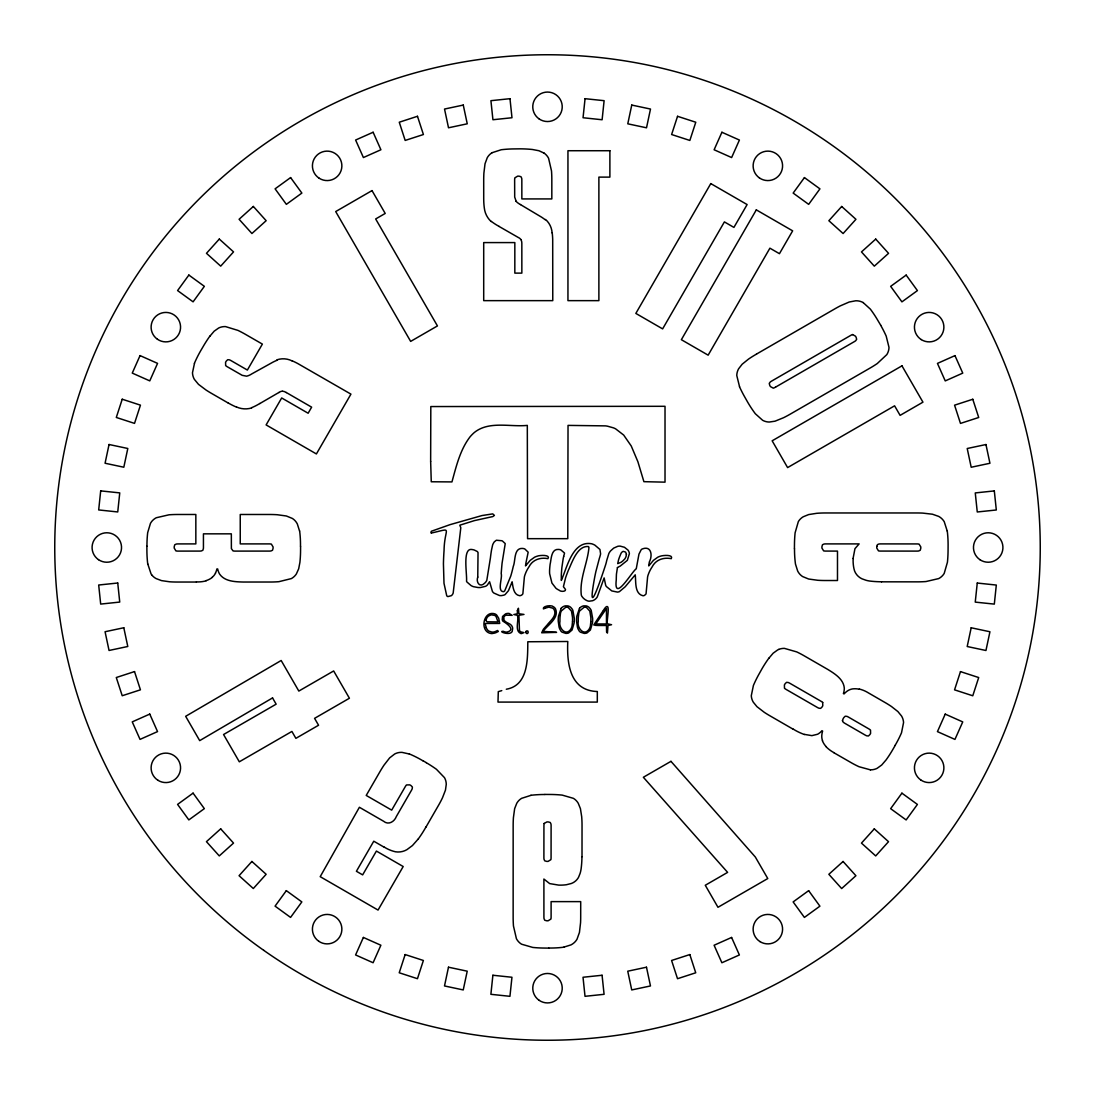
<?xml version="1.0" encoding="UTF-8"?>
<svg xmlns="http://www.w3.org/2000/svg" width="1095" height="1095" viewBox="0 0 1095 1095"><rect width="100%" height="100%" fill="white"/><g stroke="black" fill="none" stroke-linecap="round" stroke-linejoin="round"><path stroke-width="1.5" d="M146.881 546.254L146.894 550.101A117.179 117.179 0 0 0 147.729 564.021M582.006 856.673L582.034 826.095A112.621 112.621 0 0 0 581.691 816.706L580.418 808.63L578.256 803.292A14.358 14.358 0 0 0 574.916 799.405A14.892 14.892 0 0 0 573.315 798.31L562.2 795.107A125.857 125.857 0 0 0 550.101 794.464L544.899 794.436M853.073 558.477L854.962 548.663L859.123 543.9L826.095 543.9A12.921 12.921 0 0 0 824.029 544.023L822.482 544.749L821.948 546.638A12.168 12.168 0 0 0 821.934 548.089L823.645 550.881A11.58 11.58 0 0 0 826.095 551.072L837.483 551.1L837.483 580.514L826.095 580.514A126.199 126.199 0 0 1 817.76 580.282L808.63 579.022L802.731 576.613A13.838 13.838 0 0 1 799.815 574.177A15.344 15.344 0 0 1 797.653 571.001L795.463 564.021A107.502 107.502 0 0 1 794.518 548.746M563.665 556.52L564.486 553.413A1.697 1.697 0 0 0 564.39 552.92L560.791 549.868A9.362 9.362 0 0 0 558.724 549.43C551.045 548.677 551.374 559.134 550.128 564.254A81.824 81.824 0 0 0 549.649 569.222A32.439 32.439 0 0 0 549.649 573.753L551.935 583.046L556 588.33A19.546 19.546 0 0 0 559.066 590.178C560.955 592.354 568.278 591.464 564.472 588.056A5.064 5.064 0 0 1 563.419 586.646L565.636 577.599A214.168 214.168 0 0 1 568.291 570.44C572.206 562.214 577.435 545.324 588.467 546.556A3.052 3.052 0 0 1 588.946 547.568C587.509 563.377 579.419 578.721 581.294 594.996A4.832 4.832 0 0 0 581.472 595.557A5.297 5.297 0 0 0 581.897 596.392L582.951 597.733A13.592 13.592 0 0 0 585.538 599.882L587.139 600.717A7.145 7.145 0 0 0 589.192 601.21L592.682 600.703A9.362 9.362 0 0 0 597.268 596.926L604.139 577.914L605.699 585.346A7.049 7.049 0 0 0 606.411 586.564L611.818 590.93L617.471 592.094A7.911 7.911 0 0 0 619.428 591.628L625.177 586.783L635.237 574.834C636.113 581.418 634.279 593.627 642.957 595.748A3.299 3.299 0 0 0 644.503 595.351L645.68 594.352A2.792 2.792 0 0 0 646.077 593.682L647.583 577.051A16.918 16.918 0 0 1 648.117 575.012L648.979 572.712A35.067 35.067 0 0 1 652.196 566.813C655.837 559.545 663.789 557.177 671.276 558.655C673.753 554.344 662.776 555.274 660.408 556.192A14.878 14.878 0 0 0 657.684 557.273L653.455 560.353L648.746 565.91L649.102 563.364A38.996 38.996 0 0 1 649.349 561.968C652.716 555.712 651.498 545.228 642.149 549.006A4.435 4.435 0 0 0 641.136 549.813L638.96 554.138L636.25 568.825C632.349 570.81 613.515 603.865 616.266 579.83A162.033 162.033 0 0 1 616.444 574.122L617.429 567.607M194.486 363.307L192.487 372.724A14.221 14.221 0 0 0 194.376 379.376L198.496 384.345L206.038 390.025A129.538 129.538 0 0 0 212.211 393.789L228.212 403.028M895.272 745.284L892.671 749.774A125.857 125.857 0 0 1 886.074 759.944L881.694 765.022L877.177 768.279A14.659 14.659 0 0 1 876.014 768.813A14.317 14.317 0 0 1 870.415 769.826M425.969 827.081L438.109 806.043A113.168 113.168 0 0 0 442.517 797.735L445.46 790.111L446.254 784.403A14.331 14.331 0 0 0 445.295 779.366A14.933 14.933 0 0 0 444.447 777.614L436.426 769.279A125.857 125.857 0 0 0 426.256 762.681M603.29 610.545L604.098 609.326A18.998 18.998 0 0 1 605.658 607.26C611.462 602.004 605.152 625.697 607.999 623.958L611.558 624.711L607.999 625.478L607.438 633.074L606.589 632.116L606.466 625.478L600.101 625.478A65.727 65.727 0 0 1 595.612 625.354L593.764 624.944L602.948 611.037M561.174 608.327L558.477 616.28A32.248 32.248 0 0 0 558.245 621.248L559.066 627.024A16.589 16.589 0 0 0 559.737 628.968L560.763 630.829A6.022 6.022 0 0 0 562.077 632.157L565.882 633.403A8.787 8.787 0 0 0 568.579 632.992L572.042 630.036L574.081 623.137A28.374 28.374 0 0 0 574.3 618.333L572.89 610.435A8.979 8.979 0 0 0 571.918 608.724L570.687 607.328A6.255 6.255 0 0 0 567.771 605.891L565.39 605.863A7.022 7.022 0 0 0 561.174 608.327M579.501 608.327L576.805 616.28A32.248 32.248 0 0 0 576.572 621.248L577.393 627.024A16.589 16.589 0 0 0 578.064 628.968L579.091 630.829A6.022 6.022 0 0 0 580.405 632.157L584.21 633.403A8.787 8.787 0 0 0 586.906 632.992L590.369 630.036L592.409 623.137A28.374 28.374 0 0 0 592.628 618.333L591.218 610.435A8.979 8.979 0 0 0 590.246 608.724L589.014 607.328A6.255 6.255 0 0 0 586.099 605.891L583.717 605.863A7.022 7.022 0 0 0 579.501 608.327M209.843 336.247L214.196 331.169L218.726 327.966A14.303 14.303 0 0 1 225.529 326.597L237.985 330.403A119.834 119.834 0 0 1 246.252 334.81L262.376 344.09L247.374 370.055L231.278 360.761A12.921 12.921 0 0 0 229.416 359.844L227.719 359.694L226.309 361.076A12.127 12.127 0 0 0 225.57 362.308L225.652 365.593A11.443 11.443 0 0 0 227.678 366.989L242.187 375.325L246.594 376.174A15.111 15.111 0 0 0 251.604 373.997L272.86 362.199A62.388 62.388 0 0 1 277.172 360.2M768.813 658.3L773.166 653.195L777.669 649.937A14.673 14.673 0 0 1 778.832 649.403M418.03 839.222L412.445 845.545L406.888 849.679A17.328 17.328 0 0 1 395.528 851.801A36.08 36.08 0 0 1 384.345 847.16M492.093 152.711L501.25 149.741A115.29 115.29 0 0 1 515.074 148.906L520.262 148.838A125.857 125.857 0 0 1 532.362 149.481L538.945 150.74L543.969 153.067M259.83 403.549L278.951 392.448M756.481 354.096L834.883 308.831A125.501 125.501 0 0 1 840.235 305.902L849.2 302.015L855.701 300.783A14.755 14.755 0 0 1 863.175 302.548M775.561 387.124L853.949 341.859A13.085 13.085 0 0 0 855.674 340.723L856.66 339.327L856.167 337.411A12.196 12.196 0 0 0 855.455 336.151L852.581 334.577M545.146 608.163L548.8 607.136L552.646 608.122A5.256 5.256 0 0 1 554.207 609.764C557.163 615.883 550.114 620.879 546.939 625.231A99.919 99.919 0 0 0 543.366 629.31L541.683 632.787L556.575 632.362L543.106 631.336C547.582 624.916 559.353 618.333 555.562 608.943A5.721 5.721 0 0 0 553.7 606.904C551.401 604.385 542.148 606.26 543.394 608.902A11.415 11.415 0 0 0 545.132 608.149M506.301 689.234C528.488 685.402 527.585 658.985 527.817 641.766L567.785 641.492C566.827 662.845 569.427 690.644 597.309 691.52L597.309 702.087L497.992 702.087L498.293 691.657L501.77 690.616M492.75 516.607L494.406 515.403L492.75 513.883L482.074 515.54L450.018 524.656L431.444 531.226A1.41 1.41 0 0 0 431.334 533.032M492.093 516.73L474.381 520.618L459.832 525.189L460.803 527.763L453.179 593.011A5.584 5.584 0 0 1 451.386 595.653L447.91 596.583A2.354 2.354 0 0 1 446.733 595.762L443.995 583.307L443.434 563.788A254.615 254.615 0 0 1 444.05 550.457C444.488 526.75 453.836 528.064 431.32 533.046M564.007 947.079L570.988 944.889A14.851 14.851 0 0 0 576.997 939.277L579.447 932.434L580.555 922.729A126.117 126.117 0 0 0 580.692 916.624L580.706 901.623L551.1 901.623L551.1 916.624A11.443 11.443 0 0 1 550.908 919.075L548.089 920.785A12.196 12.196 0 0 1 546.638 920.772L544.735 920.238L544.037 918.678A13.085 13.085 0 0 1 543.914 916.624L543.9 879.052L549.676 883.597L558.628 885.102A44.963 44.963 0 0 0 566.402 884.733L571.316 883.501A13.496 13.496 0 0 0 577.996 878.217A16.398 16.398 0 0 0 578.79 876.712L580.145 873.276A32.782 32.782 0 0 0 581.171 868.417A101.821 101.821 0 0 0 581.951 856.673M530.979 795.34L521.672 798.31A14.892 14.892 0 0 0 519.591 799.815A14.03 14.03 0 0 0 516.758 803.292L514.65 808.63L513.404 817.76A125.542 125.542 0 0 0 513.158 826.095L513.144 916.624A119.834 119.834 0 0 0 513.459 925.987L516.416 938.689A14.358 14.358 0 0 0 520.07 943.137A14.892 14.892 0 0 0 521.672 944.232L532.786 947.435A126.021 126.021 0 0 0 544.899 948.065L548.746 948.119M196.402 582.034L177.431 582.034A106.215 106.215 0 0 1 169.52 581.774L161.499 580.61L156.133 578.598A14.29 14.29 0 0 1 152.178 575.409M881.502 581.828L916.624 581.856A119.834 119.834 0 0 0 925.987 581.541L938.689 578.584A14.358 14.358 0 0 0 943.137 574.93A14.892 14.892 0 0 0 944.232 573.328L947.435 562.214A126.021 126.021 0 0 0 948.065 550.101L948.106 544.899A117.055 117.055 0 0 0 947.271 530.993M870.415 769.84L859.055 766.733A98.263 98.263 0 0 1 850.268 762.147L833.815 752.689M282.702 391.216L284.084 391.504A12.661 12.661 0 0 1 286.329 392.558M804.51 734.403L811.888 735.635L817.623 734.239A16.274 16.274 0 0 0 821.948 730.707L822.619 731.09A20.216 20.216 0 0 0 821.797 735.429A13.072 13.072 0 0 0 822.55 740.768M409.229 753.99L402.07 752.388A15.357 15.357 0 0 0 398.251 752.689A13.865 13.865 0 0 0 394.693 753.99L389.642 757.891L383.989 765.172A125.542 125.542 0 0 0 379.609 772.262L366.223 795.435L391.695 810.136L405.082 786.976A11.443 11.443 0 0 1 406.478 784.937L409.776 784.869A12.127 12.127 0 0 1 411.022 785.608L412.391 787.018L412.226 788.715A12.921 12.921 0 0 1 411.309 790.563L396.335 816.541C394.378 821.743 388.41 825.397 383.551 821.223L359.393 807.275L320.205 876.671L378.049 910.068L403.193 866.528L376.406 851.061L362.65 874.878L356.409 871.278L373.765 841.206L384.277 847.27M422.957 760.71L426.283 762.64M863.161 302.576L870.388 309.16A117.055 117.055 0 0 1 878.053 320.78L880.709 325.242M499.074 226.446L518.236 237.451A7.008 7.008 0 0 1 521.042 239.695M286.329 392.544L311.637 407.162L308.133 413.239L281.675 397.964L266.112 424.915L316.4 453.946L350.934 394.132L298.059 363.704A78.032 78.032 0 0 0 291.982 360.734M793.232 729.256L770.223 715.966A113.004 113.004 0 0 1 764.269 712.311L756.96 706.672L753.333 702.237A14.262 14.262 0 0 1 751.512 697.501A14.673 14.673 0 0 1 751.307 695.612L753.415 685.443A117.055 117.055 0 0 1 759.643 672.973L762.175 668.443A126.021 126.021 0 0 1 768.786 658.273M520.522 204.614L541.395 217.056A62.388 62.388 0 0 1 545.283 219.794M822.687 702.47L822.769 705.755A12.127 12.127 0 0 1 822.044 707L820.634 708.369L818.937 708.205A12.921 12.921 0 0 1 817.075 707.288L786.497 689.645A11.443 11.443 0 0 1 784.472 688.249L784.403 684.95A12.127 12.127 0 0 1 785.142 683.718L786.552 682.336L788.249 682.5A12.921 12.921 0 0 1 790.097 683.417L820.675 701.06A11.443 11.443 0 0 1 822.715 702.456M826.095 746.694L826.793 747.461A33.083 33.083 0 0 0 833.856 752.607M516.156 201.302L514.691 197.059L514.636 180.333A11.443 11.443 0 0 1 514.828 177.869L517.648 176.158A12.127 12.127 0 0 1 519.098 176.185L520.987 176.719L521.699 178.266A12.921 12.921 0 0 1 521.836 180.333L521.85 198.92L551.825 198.92L551.825 180.333A119.834 119.834 0 0 0 551.51 170.957L548.581 158.269A14.303 14.303 0 0 0 543.996 153.04M521.193 240.092L521.631 241.434A12.661 12.661 0 0 1 521.836 243.898L521.85 273.12L514.828 273.12L514.828 242.584L483.703 242.584L483.703 300.646L552.77 300.646L552.701 239.627A78.032 78.032 0 0 0 552.222 232.893M739.563 386.768L736.784 375.544A14.892 14.892 0 0 1 736.949 373.614A14.358 14.358 0 0 1 738.632 368.769L742.164 364.224L748.528 359.092A112.621 112.621 0 0 1 756.494 354.109M486.153 627.531L485.195 623.452L499.703 623.452L498.718 618.264L496.624 614.966A5.886 5.886 0 0 0 494.817 613.857C483.155 610.161 479.35 631.719 490.943 633.485A5.105 5.105 0 0 0 492.038 633.553L494.228 633.17A38.968 38.968 0 0 0 495.857 632.705L498.321 631.473L497.623 630.515A5.461 5.461 0 0 0 496.363 631.103L494.461 631.856A8.719 8.719 0 0 1 491.819 632.075L488.671 631.035A8.144 8.144 0 0 1 486.18 627.531M299.537 530.993L297.347 524.012A15.344 15.344 0 0 0 295.185 520.837A13.865 13.865 0 0 0 292.269 518.4L286.37 515.991L277.24 514.732A125.542 125.542 0 0 0 268.905 514.486L240.243 514.486L240.243 543.9L268.905 543.9A11.443 11.443 0 0 1 271.355 544.092L273.066 546.911A12.196 12.196 0 0 1 273.052 548.362L272.518 550.265L270.958 550.963A13.072 13.072 0 0 1 268.905 551.086L235.507 551.1A11.648 11.648 0 0 1 233.043 550.908L231.387 548.622L231.332 533.84L203.437 533.84L203.437 547.5A11.484 11.484 0 0 1 203.41 548.362L202.876 550.265L201.316 550.963A13.072 13.072 0 0 1 199.263 551.086L178.375 551.1A11.58 11.58 0 0 1 175.925 550.908L174.214 548.089A12.168 12.168 0 0 1 174.228 546.638L174.762 544.749L176.322 544.037A12.921 12.921 0 0 1 178.375 543.914L195.841 543.9L195.841 514.486L178.375 514.486A119.834 119.834 0 0 0 169.013 514.801L156.311 517.73A14.413 14.413 0 0 0 151.863 521.302A15.056 15.056 0 0 0 150.439 523.424L147.674 532.663A115.03 115.03 0 0 0 146.949 546.254M947.202 530.993L944.232 521.685A14.755 14.755 0 0 0 938.689 516.402L932.434 514.212L922.729 513.103A125.501 125.501 0 0 0 916.624 512.966L826.095 512.966A112.621 112.621 0 0 0 816.706 513.309L808.63 514.582L803.292 516.744A14.358 14.358 0 0 0 799.405 520.084A14.892 14.892 0 0 0 798.31 521.685L795.107 532.8A125.857 125.857 0 0 0 794.464 544.899L794.422 548.746M147.798 564.021L151.055 573.876A14.659 14.659 0 0 0 152.191 575.409M503.632 618.661C504.124 623.301 511.187 622.713 512.405 627.052A4.298 4.298 0 0 1 512.405 629.885C512.843 637.071 496.541 631.09 503.413 631.322A6.816 6.816 0 0 0 507.04 632.089C516.032 629.789 506.807 623.534 502.906 621.166A4.75 4.75 0 0 1 502.249 619.633L502.55 616.471L505.534 613.912A7.022 7.022 0 0 1 509.107 613.46L512.173 615.322L505.89 615.185A3.285 3.285 0 0 0 504.863 615.842A3.86 3.86 0 0 0 503.618 618.661M300.577 546.254L300.564 550.101A126.021 126.021 0 0 1 299.934 562.214L298.675 568.798L296.403 573.876A14.673 14.673 0 0 1 295.664 574.916A14.249 14.249 0 0 1 291.338 578.598L278.91 581.678A105.325 105.325 0 0 1 269.849 582.02L243.268 582.034C235.124 581.801 224.831 581.541 219.657 574.163A16.343 16.343 0 0 1 217.672 568.948L216.906 568.948A20.066 20.066 0 0 1 215.455 573.109M277.035 359.79A19.642 19.642 0 0 1 291.941 360.844M209.816 336.22A125.857 125.857 0 0 0 203.246 346.403L200.618 350.879A115.29 115.29 0 0 0 194.417 363.28M236.506 407.121A71.175 71.175 0 0 1 228.239 402.987M251.645 407.956A21.53 21.53 0 0 1 236.561 406.998M259.789 403.494A52.204 52.204 0 0 1 251.576 407.696M278.979 392.503A7.008 7.008 0 0 1 282.277 391.134M563.665 556.52A53.792 53.792 0 0 0 563.172 558.737L561.886 567.47A193.733 193.733 0 0 0 561.324 574.82L561.297 580.418L561.803 579.46A42.445 42.445 0 0 0 562.543 577.462C567.648 564.746 573.78 540.205 591.861 543.818A19.874 19.874 0 0 1 594.886 545.146L599.95 549.471L600.607 553.892A42.91 42.91 0 0 1 599.348 558.409L595.844 571.713A256.695 256.695 0 0 0 594.694 577.27C586.208 623.096 601.073 578.68 605.234 565.964A44.717 44.717 0 0 0 606.726 560.462L608.847 553.522A12.743 12.743 0 0 1 610.545 550.949L613.706 548.102L617.731 546.323A9.499 9.499 0 0 1 620.222 546.131L624.465 547.281L627.969 550.073A7.2 7.2 0 0 1 629.379 553.687L627.339 560.353L620.222 566.088A25.637 25.637 0 0 0 617.429 567.593M545.57 219.479A19.642 19.642 0 0 1 552.113 232.906M520.549 204.56A15.111 15.111 0 0 1 516.101 201.357M492.079 152.698A14.221 14.221 0 0 0 487.275 157.68L485.03 163.73L483.894 173.106A129.538 129.538 0 0 0 483.703 180.333L483.716 198.811A71.175 71.175 0 0 0 484.318 208.036A21.53 21.53 0 0 0 491.162 221.56M499.101 226.391A52.204 52.204 0 0 1 491.34 221.382M215.523 573.15A13.099 13.099 0 0 1 212.129 577.352M299.647 530.979A107.365 107.365 0 0 1 300.482 546.254M206.12 580.843A31.139 31.139 0 0 1 196.416 581.897M212.211 577.462A18.93 18.93 0 0 1 206.065 580.624M425.914 827.053A117.699 117.699 0 0 1 418.071 839.249M409.256 753.894A107.378 107.378 0 0 1 422.916 760.806M530.979 795.271A117.179 117.179 0 0 1 544.899 794.505M564.021 947.175A107.365 107.365 0 0 1 548.746 948.024M826.164 746.639A18.93 18.93 0 0 1 822.427 740.822M895.204 745.243A117.179 117.179 0 0 0 901.513 732.801L903.553 722.604A14.659 14.659 0 0 0 903.334 720.715A14.29 14.29 0 0 0 901.513 715.979L897.886 711.558L891.508 706.549A106.215 106.215 0 0 0 884.787 702.36L868.362 692.861A31.139 31.139 0 0 0 859.342 689.042M859.288 689.261A18.93 18.93 0 0 0 852.375 688.933A13.099 13.099 0 0 0 847.352 691.013A20.066 20.066 0 0 0 844.04 693.929L843.41 693.573A16.343 16.343 0 0 0 844.3 688.057C843.478 679.078 834.718 673.712 827.765 669.428L804.757 656.151A105.325 105.325 0 0 0 796.736 651.908L784.431 648.377A14.249 14.249 0 0 0 778.832 649.39M804.469 734.526A56.803 56.803 0 0 1 793.286 729.16M881.502 581.774A101.972 101.972 0 0 1 869.745 581.048A33.329 33.329 0 0 1 866.172 580.309L861.97 578.817A14.413 14.413 0 0 1 854.579 570.974L853.949 568.661A38.147 38.147 0 0 1 853.169 558.477M775.534 387.096A11.58 11.58 0 0 1 773.33 388.191L770.442 386.59A12.168 12.168 0 0 1 769.73 385.33L769.251 383.414L770.237 382.032A12.921 12.921 0 0 1 771.961 380.896L850.35 335.617A11.443 11.443 0 0 1 852.567 334.55M739.522 386.781A125.857 125.857 0 0 0 745.065 397.567L747.625 402.084A117.179 117.179 0 0 0 755.317 413.732L762.599 420.261A14.892 14.892 0 0 0 764.953 421.301A14.03 14.03 0 0 0 769.374 422.027L775.055 421.178L783.582 417.701A125.542 125.542 0 0 0 790.918 413.746L869.32 368.495A119.834 119.834 0 0 0 877.273 363.54L886.799 354.629A14.358 14.358 0 0 0 888.825 349.237A14.892 14.892 0 0 0 888.976 347.293L886.183 336.069A126.021 126.021 0 0 0 880.681 325.27M430.65 461.406L431.266 481.773L451.948 481.909C456.273 466.374 460.064 449.826 470.083 436.796A41.678 41.678 0 0 1 474.368 432.47C489.068 420.644 510.256 427.173 527.311 425.394L527.571 538.672L567.771 538.672L568.031 425.394L605.467 425.873A24.925 24.925 0 0 1 607.533 426.201L613.364 427.83A19.683 19.683 0 0 1 615.664 428.87L623.685 435.071L631.24 445.98L637.906 461.762L643.901 481.677L665.021 482.156L665.021 406.3L430.814 406.56L430.65 461.406M477.762 577.106C475.819 582.129 479.788 588.179 484.688 583.142A8.76 8.76 0 0 0 486.81 580.336L490.423 557.861A142.733 142.733 0 0 1 491.532 549.95L492.64 544.899A13.797 13.797 0 0 1 494.351 541.806L496.377 540.232L501.838 540.738A3.668 3.668 0 0 1 502.55 541.094L505.233 543.599L502.085 563.117A352.084 352.084 0 0 0 501.195 573.616C502.701 577.599 496.706 591.834 503.727 591.683A3.969 3.969 0 0 0 504.809 590.684L510.804 575.929A148.359 148.359 0 0 0 513.295 566.32C515.649 560.845 513.61 547.609 522.753 548.444A10.17 10.17 0 0 1 524.765 548.923L528.173 552.181L526.052 562.365A35.368 35.368 0 0 0 525.874 563.364L525.504 565.91L530.226 560.366L534.47 557.287A15.043 15.043 0 0 1 537.207 556.192C539.493 555.138 550.922 554.535 547.924 558.669C540.478 557.122 532.608 559.654 528.995 566.813A35.067 35.067 0 0 0 525.792 572.712L524.916 575.012A16.918 16.918 0 0 0 524.368 577.051L522.876 593.682A2.792 2.792 0 0 1 522.479 594.352A3.764 3.764 0 0 1 519.509 595.68C513.418 594.667 512.98 586.66 512.145 581.801L508.45 590.698L505.137 594.544A5.53 5.53 0 0 1 503.741 595.16L501.661 595.584A7.843 7.843 0 0 1 499.402 595.488L493.913 593.066A8.035 8.035 0 0 1 492.449 591.533L489.588 581.746L487.412 584.935A7.337 7.337 0 0 1 485.591 586.318L480.418 587.536A27.361 27.361 0 0 1 477.872 587.495L473.451 586.674A12.62 12.62 0 0 1 470.973 585.51L466.963 582.02A3.34 3.34 0 0 1 466.538 581.212C467.209 574.492 462.555 549.498 470.918 549.416A15.617 15.617 0 0 1 474.245 550.005L477.215 551.469A3.627 3.627 0 0 1 478.036 552.592L477.762 577.106M517.387 610.586L517.374 613.775L513.815 614.541L517.374 615.294C519.249 620.208 514.226 630.72 520.809 633.499A2.56 2.56 0 0 0 521.507 633.567L523.971 632.623L520.481 631.788L519.468 630.487L518.907 615.294L523.985 614.432L518.907 613.775L518.428 608.245L517.387 610.586M842.466 720.674L843.164 722.111A11.443 11.443 0 0 0 845.189 723.508L864.899 734.909A12.921 12.921 0 0 0 866.747 735.826L868.444 735.977L869.868 734.608A12.127 12.127 0 0 0 870.593 733.363L870.511 730.091A11.443 11.443 0 0 0 868.486 728.695L848.776 717.28A12.921 12.921 0 0 0 846.928 716.363L845.23 716.212L843.821 717.595A12.127 12.127 0 0 0 843.082 718.826L842.466 720.674M525.641 632.034L525.833 632.609A3.258 3.258 0 0 0 526.791 633.54L527.201 633.594A2.943 2.943 0 0 0 528.16 632.705L528.023 631.322A9.828 9.828 0 0 0 527.626 630.939L526.476 630.939A9.828 9.828 0 0 0 526.079 631.322L525.655 631.952M572.521 621.604L572.055 626.039A7.665 7.665 0 0 1 571.823 626.929A11.484 11.484 0 0 1 570.331 629.83C565.212 636.359 558.423 627.23 559.942 621.454A48.851 48.851 0 0 1 560.024 617.115L560.476 613.392A8.664 8.664 0 0 1 561.365 610.928L565.773 607.26A4.421 4.421 0 0 1 568.223 607.533L571.48 611.106L572.507 617.402A53.751 53.751 0 0 1 572.521 621.604M590.848 621.604L590.383 626.039A7.665 7.665 0 0 1 590.15 626.929A11.484 11.484 0 0 1 588.658 629.83C583.539 636.359 576.75 627.23 578.269 621.454A48.851 48.851 0 0 1 578.352 617.115L578.803 613.392A8.664 8.664 0 0 1 579.693 610.928L584.1 607.26A4.421 4.421 0 0 1 586.55 607.533L589.808 611.106L590.835 617.402A53.751 53.751 0 0 1 590.848 621.604M626.422 554.357L626.053 556.438A8.787 8.787 0 0 1 624.67 559.066L622.768 560.982A21.106 21.106 0 0 1 621.029 562.296L617.731 563.624L618.511 559.997A71.011 71.011 0 0 1 619.633 556.725L621.002 553.44A5.543 5.543 0 0 1 621.631 552.469L622.521 551.688A2.163 2.163 0 0 1 623.534 551.415L625.628 552.126L626.422 554.357M485.851 620.345L487.015 621.809L498.006 621.919L496.049 616.512A4.791 4.791 0 0 0 494.434 615.322L491.19 614.829L488.644 615.965A7.911 7.911 0 0 0 486.96 617.703L485.851 620.345M876.821 546.391L876.794 546.638A12.168 12.168 0 0 0 876.78 548.089L878.491 550.881A11.58 11.58 0 0 0 880.941 551.072L916.624 551.1A13.085 13.085 0 0 0 918.691 550.977L920.238 550.265L920.772 548.362A12.196 12.196 0 0 0 920.785 546.911L919.075 544.119A11.443 11.443 0 0 0 916.624 543.928L880.941 543.9A12.921 12.921 0 0 0 878.874 544.023L877.423 544.639L876.821 546.391M100.685 490.888L98.687 509.941L117.74 511.954L119.752 492.887L100.685 490.888M492.887 975.248L490.888 994.315L509.941 996.313L511.954 977.26L492.887 975.248M585.058 98.687L583.046 117.74L602.113 119.752L604.111 100.685L585.058 98.687M977.26 583.046L975.248 602.113L994.315 604.111L996.313 585.058L977.26 583.046M109.048 444.502L105.065 463.24L123.817 467.223L127.8 448.485L109.048 444.502M448.485 967.2L444.502 985.952L463.24 989.935L467.223 971.183L448.485 967.2M631.76 105.065L627.777 123.817L646.515 127.8L650.498 109.048L631.76 105.065M971.183 627.777L967.2 646.515L985.952 650.498L989.935 631.76L971.183 627.777M544.16 823.467L544.119 823.645A11.58 11.58 0 0 0 543.928 826.095L543.9 857.221A13.072 13.072 0 0 0 544.023 859.288L544.735 860.834L546.638 861.368A12.196 12.196 0 0 0 548.089 861.382L550.881 859.671A11.443 11.443 0 0 0 551.072 857.221L551.1 826.095A12.921 12.921 0 0 0 550.977 824.029L550.251 822.482L548.362 821.948A12.168 12.168 0 0 0 546.911 821.934L544.16 823.467M122.229 399.223L116.303 417.455L134.521 423.382L140.447 405.15L122.229 399.223M405.15 954.553L399.223 972.771L417.455 978.697L423.382 960.479L405.15 954.553M677.545 116.303L671.618 134.521L689.85 140.447L695.777 122.229L677.545 116.303M960.479 671.618L954.553 689.85L972.771 695.777L978.697 677.545L960.479 671.618M140.05 355.588L132.262 373.094L149.769 380.882L157.557 363.376L140.05 355.588M363.376 937.443L355.588 954.949L373.094 962.738L380.882 945.231L363.376 937.443M721.906 132.262L714.118 149.769L731.624 157.557L739.412 140.05L721.906 132.262M945.231 714.118L937.443 731.624L954.949 739.412L962.738 721.906L945.231 714.118M710.792 183.59L635.839 313.416L662.626 328.883L724.397 221.902L733.924 227.404L747.119 204.56L710.792 183.59M756.316 209.87L681.364 339.696L708.15 355.163L769.908 248.182L779.448 253.684L792.643 230.84L756.316 209.87M600.306 617.388L595.776 623.958L606.466 623.958L606.466 608.519L600.306 617.388M188.86 275.064L177.595 290.572L193.09 301.837L204.354 286.329L188.86 275.064M286.329 890.646L275.064 906.14L290.572 917.405L301.837 901.91L286.329 890.646M804.428 177.595L793.163 193.09L808.671 204.354L819.936 188.86L804.428 177.595M901.91 793.163L890.646 808.671L906.14 819.936L917.405 804.428L901.91 793.163M219.301 239.066L206.476 253.315L220.711 266.14L233.536 251.891L219.301 239.066M251.891 861.464L239.066 875.699L253.315 888.524L266.14 874.289L251.891 861.464M841.685 206.476L828.86 220.711L843.109 233.536L855.934 219.301L841.685 206.476M874.289 828.86L861.464 843.109L875.699 855.934L888.524 841.685L874.289 828.86M253.342 206.449L239.093 219.274L251.918 233.522L266.153 220.697L253.342 206.449M220.697 828.847L206.449 841.658L219.274 855.907L233.522 843.082L220.697 828.847M875.726 239.093L861.478 251.918L874.303 266.153L888.551 253.342L875.726 239.093M843.082 861.478L828.847 874.303L841.658 888.551L855.907 875.726L843.082 861.478M290.599 177.582L275.091 188.833L286.356 204.341L301.864 193.076L290.599 177.582M193.076 793.136L177.582 804.401L188.833 819.909L204.341 808.644L193.076 793.136M906.167 275.091L890.659 286.356L901.924 301.864L917.418 290.599L906.167 275.091M808.644 890.659L793.136 901.924L804.401 917.418L819.909 906.167L808.644 890.659M272.546 697.926L199.701 740.631L185.657 716.308L281.169 660.504L298.825 691.068L333.66 670.961L349.414 698.24L314.58 718.347L318.563 725.246L295.883 738.345L291.9 731.446L239.312 761.805L223.558 734.526L276.145 704.167L272.546 697.926M372.013 190.598L335.7 211.568L410.652 341.394L437.439 325.927L375.667 218.959L385.207 213.443L372.013 190.598M901.965 365.839L772.153 440.806L787.606 467.592L894.588 405.821L900.104 415.361L922.948 402.166L901.965 365.839M670.961 761.34L643.354 777.272L727.614 872.373L705.276 885.266L717.978 907.29L767.773 878.546L755.331 857.015L670.961 761.34M373.121 132.249L355.615 140.037L363.403 157.543L380.909 149.755L373.121 132.249M149.755 714.091L132.249 721.879L140.037 739.385L157.543 731.597L149.755 714.091M954.963 355.615L937.457 363.403L945.245 380.909L962.751 373.121L954.963 355.615M731.597 937.457L714.091 945.245L721.879 962.751L739.385 954.963L731.597 937.457M417.482 116.289L399.264 122.216L405.177 140.434L423.409 134.521L417.482 116.289M134.521 671.591L116.289 677.518L122.216 695.736L140.434 689.823L134.521 671.591M972.784 399.264L954.566 405.177L960.479 423.409L978.711 417.482L972.784 399.264M689.823 954.566L671.591 960.479L677.518 978.711L695.736 972.784L689.823 954.566M463.267 105.065L444.529 109.048L448.512 127.786L467.25 123.803L463.267 105.065M123.803 627.75L105.065 631.733L109.048 650.471L127.786 646.488L123.803 627.75M985.952 444.529L967.213 448.512L971.197 467.25L989.935 463.267L985.952 444.529M646.488 967.213L627.75 971.197L631.733 989.935L650.471 985.952L646.488 967.213M509.983 98.687L490.916 100.685L492.928 119.738L511.981 117.74L509.983 98.687M117.74 583.019L98.687 585.017L100.685 604.084L119.738 602.072L117.74 583.019M994.315 490.916L975.262 492.928L977.26 511.981L996.313 509.983L994.315 490.916M602.072 975.262L583.019 977.26L585.017 996.313L604.084 994.315L602.072 975.262M609.888 150.727L567.949 150.727L567.949 300.646L598.883 300.646L598.883 177.116L609.888 177.116L609.888 150.727M263.772 950.364A492.75 492.75 0 0 0 1038.252 591.779A492.75 492.75 0 0 0 340.463 100.357A492.75 492.75 0 0 0 263.772 950.364M539.178 118.958A14.728 14.728 0 0 0 562.187 107.926A14.728 14.728 0 0 0 541.135 93.513A14.728 14.728 0 0 0 539.178 118.958M759.424 177.924A14.728 14.728 0 0 0 782.528 167.111A14.728 14.728 0 0 0 761.614 152.506A14.728 14.728 0 0 0 759.424 177.924M921.265 339.587A14.728 14.728 0 0 0 943.876 327.775A14.728 14.728 0 0 0 922.346 314.101A14.728 14.728 0 0 0 921.265 339.587M979.874 559.654A14.728 14.728 0 0 0 1002.883 548.636A14.728 14.728 0 0 0 981.832 534.223A14.728 14.728 0 0 0 979.874 559.654M920.731 779.927A14.728 14.728 0 0 0 943.835 769.114A14.728 14.728 0 0 0 922.921 754.51A14.728 14.728 0 0 0 920.731 779.927M759.957 941.59A14.728 14.728 0 0 0 782.569 929.778A14.728 14.728 0 0 0 761.039 916.104A14.728 14.728 0 0 0 759.957 941.59M539.178 1000.351A14.728 14.728 0 0 0 562.187 989.332A14.728 14.728 0 0 0 541.135 974.92A14.728 14.728 0 0 0 539.178 1000.351M318.713 941.235A14.728 14.728 0 0 0 341.818 930.421A14.728 14.728 0 0 0 320.903 915.817A14.728 14.728 0 0 0 318.713 941.235M157.94 780.283A14.728 14.728 0 0 0 180.552 768.471A14.728 14.728 0 0 0 159.021 754.797A14.728 14.728 0 0 0 157.94 780.283M98.482 559.654A14.728 14.728 0 0 0 121.49 548.636A14.728 14.728 0 0 0 100.439 534.223A14.728 14.728 0 0 0 98.482 559.654M157.406 339.231A14.728 14.728 0 0 0 180.511 328.418A14.728 14.728 0 0 0 159.596 313.813A14.728 14.728 0 0 0 157.406 339.231M319.247 178.28A14.728 14.728 0 0 0 341.859 166.467A14.728 14.728 0 0 0 320.329 152.794A14.728 14.728 0 0 0 319.247 178.28"/></g></svg>
